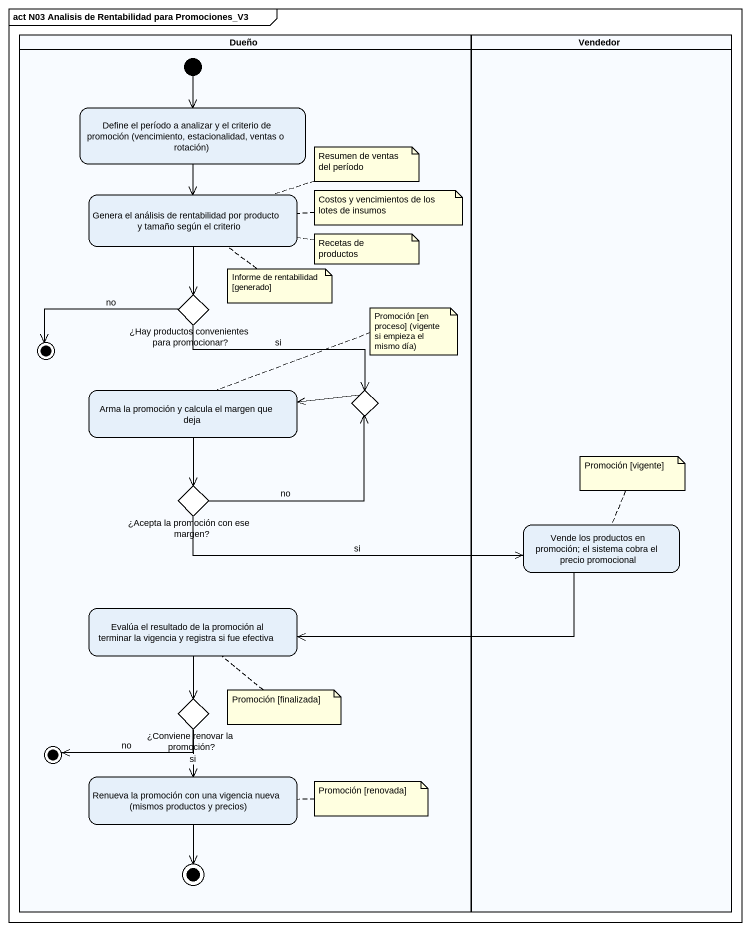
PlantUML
@startuml
mainframe act N03 Analisis de Rentabilidad para Promociones_V3
hide empty description
state Dueño <<partition>> {
  state "Define el período a analizar y el criterio de promoción (vencimiento, estacionalidad, ventas o rotación)" as Define_el_período_a
  state "Genera el análisis de rentabilidad por producto y tamaño según el criterio" as Genera_el_análisis_de
  state "¿Hay productos convenientes para promocionar?" as Hay_productos_convenientes <<choice>>
  state final1 <<end>>
  state "Arma la promoción y calcula el margen que deja" as Arma_la_promoción_y_calcula
  state choice1 <<choice>>
  state "¿Acepta la promoción con ese margen?" as Acepta_la_promoción_con_ese <<choice>>
  state "Evalúa el resultado de la promoción al terminar la vigencia y registra si fue efectiva" as Evalúa_el_resultado_de_la
  state "¿Conviene renovar la promoción?" as Conviene_renovar_la <<choice>>
  state final2 <<end>>
  state "Renueva la promoción con una vigencia nueva (mismos productos y precios)" as Renueva_la_promoción_con
  state final3 <<end>>
  [*] --> Define_el_período_a
}
state Vendedor <<partition>> {
  state "Vende los productos en promoción; el sistema cobra el precio promocional" as Vende_los_productos_en
}
Define_el_período_a --> Genera_el_análisis_de
Genera_el_análisis_de --> Hay_productos_convenientes
Hay_productos_convenientes -left-> final1 : no
Hay_productos_convenientes -right-> choice1 : si
Arma_la_promoción_y_calcula --> Acepta_la_promoción_con_ese
choice1 -left-> Arma_la_promoción_y_calcula
Acepta_la_promoción_con_ese -right-> choice1 : no
Acepta_la_promoción_con_ese -right-> Vende_los_productos_en : si
Vende_los_productos_en -left-> Evalúa_el_resultado_de_la
Evalúa_el_resultado_de_la --> Conviene_renovar_la
Conviene_renovar_la -left-> final2 : no
Conviene_renovar_la --> Renueva_la_promoción_con : si
Renueva_la_promoción_con --> final3
note right of Genera_el_análisis_de : Resumen de ventas del período
note right of Genera_el_análisis_de : Costos y vencimientos de los lotes de insumos
note right of Genera_el_análisis_de : Recetas de productos
note bottom of Genera_el_análisis_de : Informe de rentabilidad [generado]
note right of Arma_la_promoción_y_calcula : Promoción [en proceso] (vigente si empieza el mismo día)
note top of Vende_los_productos_en : Promoción [vigente]
note bottom of Evalúa_el_resultado_de_la : Promoción [finalizada]
note right of Renueva_la_promoción_con : Promoción [renovada]
@enduml
